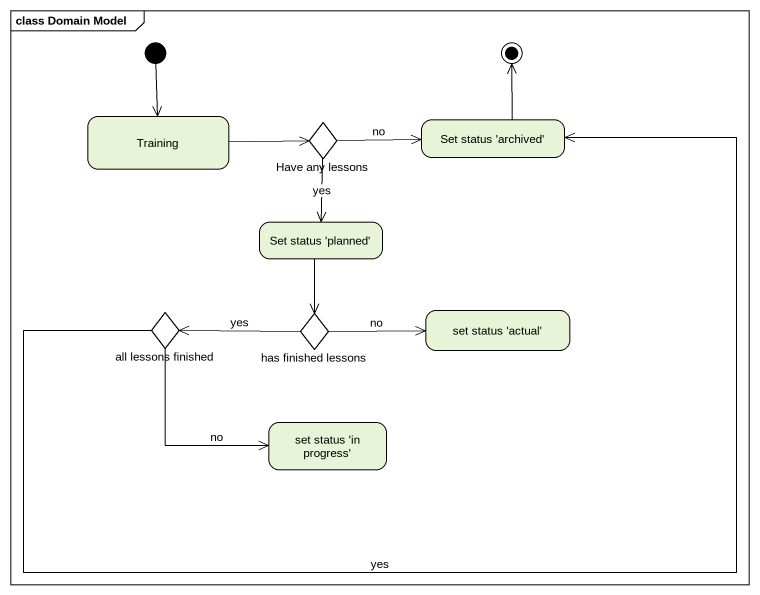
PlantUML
@startuml
mainframe class Domain Model
hide empty description
state Training
state "Have any lessons" as Have_any_lessons <<choice>>
state "Set status 'archived'" as Set_status_archived
state "Set status 'planned'" as Set_status_planned
state "all lessons finished" as all_lessons_finished <<choice>>
state "has finished lessons" as has_finished_lessons <<choice>>
state "set status 'actual'" as set_status_actual
state "set status 'in progress'" as set_status_in_progress
[*] --> Training
Training -right-> Have_any_lessons
Have_any_lessons -right-> Set_status_archived : no
Have_any_lessons --> Set_status_planned : yes
Set_status_planned --> has_finished_lessons
all_lessons_finished -right-> Set_status_archived : yes
all_lessons_finished --> set_status_in_progress : no
has_finished_lessons -left-> all_lessons_finished : yes
has_finished_lessons -right-> set_status_actual : no
Set_status_archived -up-> [*]
@enduml
